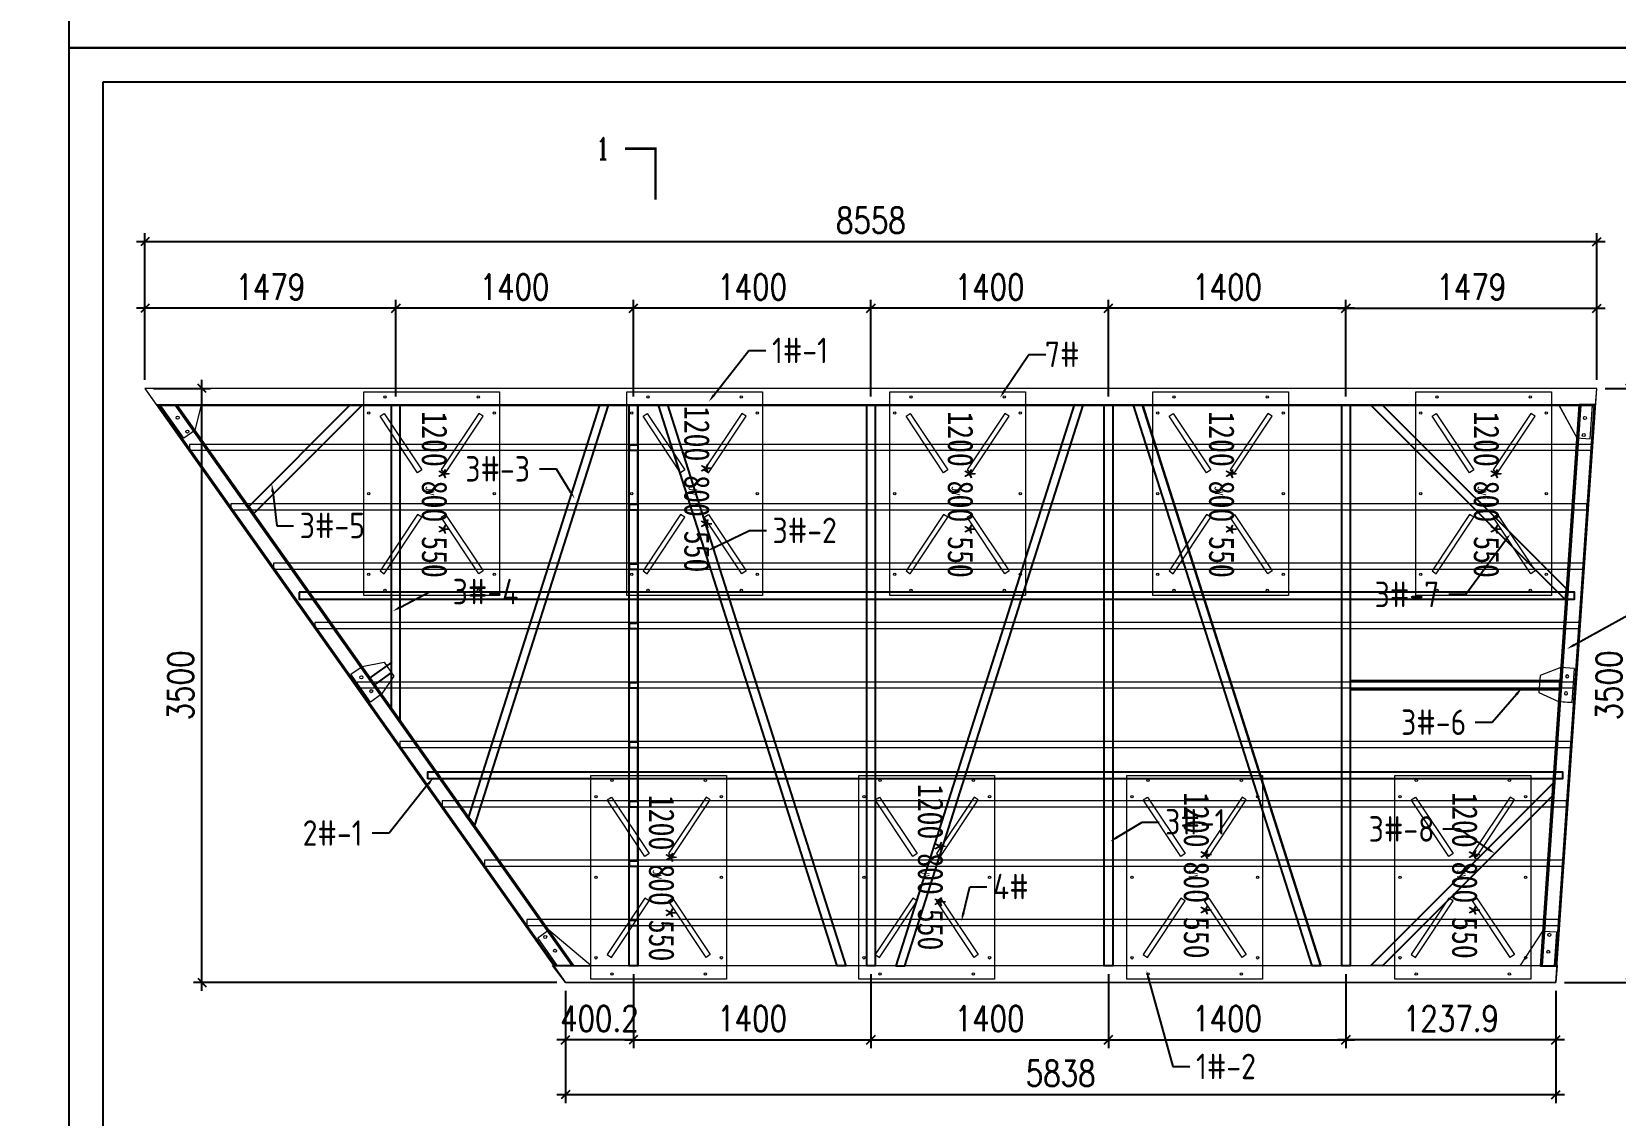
# Model space of a CAD drawing. Extents: x -259369 to -50372, y -155978 to 198088.
# Drawn here: x -64869 to -55534, y 140514 to 146899 of the extents above; entities that cross this region are included whole.
import ezdxf
from ezdxf import colors
from ezdxf.entities.mleader import LeaderData, LeaderLine
from ezdxf.math import Vec2, Vec3

# ---------------------------------------------------------------- set-up
doc = ezdxf.new("R2010")
doc.units = 0
doc.header["$LTSCALE"] = 1000
doc.header["$MEASUREMENT"] = 0
doc.linetypes.add('HIDDEN', pattern=[0.375, 0.25, -0.125])
for name, color, linetype in [('DIM_SYMB', 3, 'Continuous'), ('PUB_TEXT', 7, 'Continuous'), ('卡槽', 242, 'Continuous'), ('标注', 9, 'Continuous'), ('浮箱名称', 3, 'Continuous'), ('连接端梁', 130, 'Continuous'), ('铝横梁', 220, 'Continuous')]:
    doc.layers.add(name, color=color, linetype=linetype)
for name, color, linetype, lineweight in [('加强板', 140, 'Continuous', 18), ('浮箱', 160, 'Continuous', 20), ('结构', 52, 'Continuous', 18), ('虚线', 8, 'Continuous', 0), ('铝主梁', 3, 'Continuous', 9), ('铝龙骨', 7, 'Continuous', 9)]:
    doc.layers.add(name, color=color, linetype=linetype, lineweight=lineweight)
doc.styles.add('_TCH_LABEL', font='COMPLEX', dxfattribs={"bigfont": 'GBCBIG'})
doc.styles.add('HZTXT', font='txtw.shx', dxfattribs={"width": 0.8, "bigfont": 'hztxtw.shx'})
doc.styles.get("Standard").update_dxf_attribs({"font": 'gbenor.shx', "bigfont": 'gbcbig.shx'})
doc.styles.add('黑体', font='simhei.ttf', dxfattribs={"width": 0.8})
doc.dimstyles.new('DIM-50', dxfattribs={"dimscale": 50, "dimtxt": 3, "dimasz": 1, "dimexe": 1, "dimexo": 1, "dimgap": 1, "dimtad": 1, "dimdec": 1, "dimdsep": 46, "dimtxsty": 'HZTXT', "dimblk": 'OBLIQUE', "dimblk1": 'ARCHTICK', "dimblk2": 'OBLIQUE', "dimcen": 0, "dimdle": 1, "dimclrd": 9, "dimclre": 9, "dimclrt": 2, "dimadec": 1, "dimazin": 0, "dimtfac": 1, "dimtdec": 1, "dimtix": 1, "dimtmove": 2, "dimatfit": 3, "dimldrblk": 'OBLIQUE', "dimfxl": 0, "dimtolj": 1, "dimtzin": 0, "dimarcsym": 0})

# ---------------------------------------------------------------- blocks, each defined once
blk = doc.blocks.new('_Oblique')
at = {"color": 0, "linetype": 'ByBlock', "lineweight": -2}
blk.add_line((-0.5, -0.5), (0.5, 0.5), dxfattribs=at)
blk = doc.blocks.new('*D136')
at = {"layer": 'Defpoints', "color": 0, "transparency": 16777216}
for p in [(-55643.1, 144797.2, 0), (-55884.2, 141297.2, 0), (-55446.2, 141297.2)]:
    blk.add_point(p, dxfattribs=at)
at = {"layer": '标注', "color": 9, "lineweight": -2, "transparency": 16777216}
for p, q in [((-55593.1, 144797.2), (-55396.2, 144797.2)), ((-55446.2, 144847.2), (-55446.2, 141247.2)), ((-55834.2, 141297.2), (-55396.2, 141297.2))]:
    blk.add_line(p, q, dxfattribs=at)
at = {"layer": '标注', "color": 9, "lineweight": -2, "transparency": 16777216, "xscale": 50, "yscale": 50, "zscale": 50}
for p, rotation in [((-55446.2, 144797.2), 90), ((-55446.2, 141297.2), 270)]:
    blk.add_blockref('_Oblique', p, dxfattribs=dict(at, rotation=rotation))
at = {"layer": '标注', "color": 2, "transparency": 16777216, "insert": (-55571.2, 143047.2), "char_height": 150, "attachment_point": 5, "rotation": 90, "style": 'HZTXT'}
blk.add_mtext('\\A1;3500', dxfattribs=at)
blk = doc.blocks.new('_ArchTick')
at = {"color": 0, "linetype": 'ByBlock', "const_width": 0.4}
blk.add_lwpolyline([(-0.5, -0.5), (0.5, 0.5)], dxfattribs=at)
blk = doc.blocks.new('*D137')
at = {"layer": 'Defpoints', "color": 0, "transparency": 16777216}
for p in [(-58522.1, 145269.1), (-58522.1, 144699.2), (-57122.1, 144699.2)]:
    blk.add_point(p, dxfattribs=at)
at = {"layer": '标注', "color": 9, "lineweight": -2, "transparency": 16777216}
for p, q in [((-57072.1, 145269.1), (-58572.1, 145269.1)), ((-58522.1, 144749.2), (-58522.1, 145319.1)), ((-57122.1, 144749.2), (-57122.1, 145319.1))]:
    blk.add_line(p, q, dxfattribs=at)
at = {"layer": '标注', "color": 9, "lineweight": -2, "transparency": 16777216, "xscale": 50, "yscale": 50, "zscale": 50, "rotation": 180}
blk.add_blockref('_Oblique', (-58522.1, 145269.1), dxfattribs=at)
at = {"layer": '标注', "color": 9, "lineweight": -2, "transparency": 16777216, "xscale": 50, "yscale": 50, "zscale": 50}
blk.add_blockref('_Oblique', (-57122.1, 145269.1), dxfattribs=at)
at = {"layer": '标注', "color": 2, "transparency": 16777216, "insert": (-57822.1, 145394.1), "char_height": 150, "attachment_point": 5, "style": 'HZTXT'}
blk.add_mtext('\\A1;1400', dxfattribs=at)
blk = doc.blocks.new('*D138')
at = {"layer": 'Defpoints', "color": 0, "transparency": 16777216}
for p in [(-59922.1, 145269.1), (-59922.1, 144699.2), (-58522.1, 144699.2)]:
    blk.add_point(p, dxfattribs=at)
at = {"layer": '标注', "color": 9, "lineweight": -2, "transparency": 16777216}
for p, q in [((-58472.1, 145269.1), (-59972.1, 145269.1)), ((-59922.1, 144749.2), (-59922.1, 145319.1)), ((-58522.1, 144749.2), (-58522.1, 145319.1))]:
    blk.add_line(p, q, dxfattribs=at)
at = {"layer": '标注', "color": 9, "lineweight": -2, "transparency": 16777216, "xscale": 50, "yscale": 50, "zscale": 50, "rotation": 180}
blk.add_blockref('_Oblique', (-59922.1, 145269.1), dxfattribs=at)
at = {"layer": '标注', "color": 9, "lineweight": -2, "transparency": 16777216, "xscale": 50, "yscale": 50, "zscale": 50}
blk.add_blockref('_Oblique', (-58522.1, 145269.1), dxfattribs=at)
at = {"layer": '标注', "color": 2, "transparency": 16777216, "insert": (-59222.1, 145394.1), "char_height": 150, "attachment_point": 5, "style": 'HZTXT'}
blk.add_mtext('\\A1;1400', dxfattribs=at)
blk = doc.blocks.new('*D139')
at = {"layer": 'Defpoints', "color": 0, "transparency": 16777216}
for p in [(-61322.1, 145269.1), (-61322.1, 144699.2), (-59922.1, 144699.2)]:
    blk.add_point(p, dxfattribs=at)
at = {"layer": '标注', "color": 9, "lineweight": -2, "transparency": 16777216}
for p, q in [((-59872.1, 145269.1), (-61372.1, 145269.1)), ((-61322.1, 144749.2), (-61322.1, 145319.1)), ((-59922.1, 144749.2), (-59922.1, 145319.1))]:
    blk.add_line(p, q, dxfattribs=at)
at = {"layer": '标注', "color": 9, "lineweight": -2, "transparency": 16777216, "xscale": 50, "yscale": 50, "zscale": 50, "rotation": 180}
blk.add_blockref('_Oblique', (-61322.1, 145269.1), dxfattribs=at)
at = {"layer": '标注', "color": 9, "lineweight": -2, "transparency": 16777216, "xscale": 50, "yscale": 50, "zscale": 50}
blk.add_blockref('_Oblique', (-59922.1, 145269.1), dxfattribs=at)
at = {"layer": '标注', "color": 2, "transparency": 16777216, "insert": (-60622.1, 145394.1), "char_height": 150, "attachment_point": 5, "style": 'HZTXT'}
blk.add_mtext('\\A1;1400', dxfattribs=at)
blk = doc.blocks.new('*D140')
at = {"layer": 'Defpoints', "color": 0, "transparency": 16777216}
for p in [(-55643.1, 145269.1), (-55643.1, 144797.2), (-57122.1, 144699.2)]:
    blk.add_point(p, dxfattribs=at)
at = {"layer": '标注', "color": 9, "lineweight": -2, "transparency": 16777216}
for p, q in [((-57172.1, 145269.1), (-55593.1, 145269.1)), ((-57122.1, 144749.2), (-57122.1, 145319.1)), ((-55643.1, 144847.2), (-55643.1, 145319.1))]:
    blk.add_line(p, q, dxfattribs=at)
at = {"layer": '标注', "color": 9, "lineweight": -2, "transparency": 16777216, "xscale": 50, "yscale": 50, "zscale": 50, "rotation": 180}
blk.add_blockref('_Oblique', (-57122.1, 145269.1), dxfattribs=at)
at = {"layer": '标注', "color": 9, "lineweight": -2, "transparency": 16777216, "xscale": 50, "yscale": 50, "zscale": 50}
blk.add_blockref('_Oblique', (-55643.1, 145269.1), dxfattribs=at)
at = {"layer": '标注', "color": 2, "transparency": 16777216, "insert": (-56382.6, 145394.1), "char_height": 150, "attachment_point": 5, "style": 'HZTXT'}
blk.add_mtext('\\A1;1479', dxfattribs=at)
blk = doc.blocks.new('*D141')
at = {"layer": 'Defpoints', "color": 0, "transparency": 16777216}
for p in [(-61722.2, 141297.2), (-55884.2, 141297.2), (-55884.2, 140636.4)]:
    blk.add_point(p, dxfattribs=at)
at = {"layer": '标注', "color": 9, "lineweight": -2, "transparency": 16777216}
for p, q in [((-61722.2, 141247.2), (-61722.2, 140586.4)), ((-55884.2, 141247.2), (-55884.2, 140586.4)), ((-61772.2, 140636.4), (-55834.2, 140636.4))]:
    blk.add_line(p, q, dxfattribs=at)
at = {"layer": '标注', "color": 9, "lineweight": -2, "transparency": 16777216, "xscale": 50, "yscale": 50, "zscale": 50, "rotation": 180}
blk.add_blockref('_Oblique', (-61722.2, 140636.4), dxfattribs=at)
at = {"layer": '标注', "color": 9, "lineweight": -2, "transparency": 16777216, "xscale": 50, "yscale": 50, "zscale": 50}
blk.add_blockref('_Oblique', (-55884.2, 140636.4), dxfattribs=at)
at = {"layer": '标注', "color": 2, "transparency": 16777216, "insert": (-58803.2, 140761.4), "char_height": 150, "attachment_point": 5, "style": 'HZTXT'}
blk.add_mtext('\\A1;5838', dxfattribs=at)
blk = doc.blocks.new('*D142')
at = {"layer": 'Defpoints', "color": 0, "transparency": 16777216}
for p in [(-62722.1, 145269.1), (-62722.1, 144699.2), (-61322.1, 144699.2)]:
    blk.add_point(p, dxfattribs=at)
at = {"layer": '标注', "color": 9, "lineweight": -2, "transparency": 16777216}
for p, q in [((-61272.1, 145269.1), (-62772.1, 145269.1)), ((-62722.1, 144749.2), (-62722.1, 145319.1)), ((-61322.1, 144749.2), (-61322.1, 145319.1))]:
    blk.add_line(p, q, dxfattribs=at)
at = {"layer": '标注', "color": 9, "lineweight": -2, "transparency": 16777216, "xscale": 50, "yscale": 50, "zscale": 50, "rotation": 180}
blk.add_blockref('_Oblique', (-62722.1, 145269.1), dxfattribs=at)
at = {"layer": '标注', "color": 9, "lineweight": -2, "transparency": 16777216, "xscale": 50, "yscale": 50, "zscale": 50}
blk.add_blockref('_Oblique', (-61322.1, 145269.1), dxfattribs=at)
at = {"layer": '标注', "color": 2, "transparency": 16777216, "insert": (-62022.1, 145394.1), "char_height": 150, "attachment_point": 5, "style": 'HZTXT'}
blk.add_mtext('\\A1;1400', dxfattribs=at)
blk = doc.blocks.new('*D143')
at = {"layer": 'Defpoints', "color": 0, "transparency": 16777216}
for p in [(-64201.1, 145269.1), (-64201.1, 144797.2), (-62722.1, 144699.2)]:
    blk.add_point(p, dxfattribs=at)
at = {"layer": '标注', "color": 9, "lineweight": -2, "transparency": 16777216}
for p, q in [((-62672.1, 145269.1), (-64251.1, 145269.1)), ((-64201.1, 144847.2), (-64201.1, 145319.1)), ((-62722.1, 144749.2), (-62722.1, 145319.1))]:
    blk.add_line(p, q, dxfattribs=at)
at = {"layer": '标注', "color": 9, "lineweight": -2, "transparency": 16777216, "xscale": 50, "yscale": 50, "zscale": 50, "rotation": 180}
blk.add_blockref('_Oblique', (-64201.1, 145269.1), dxfattribs=at)
at = {"layer": '标注', "color": 9, "lineweight": -2, "transparency": 16777216, "xscale": 50, "yscale": 50, "zscale": 50}
blk.add_blockref('_Oblique', (-62722.1, 145269.1), dxfattribs=at)
at = {"layer": '标注', "color": 2, "transparency": 16777216, "insert": (-63461.6, 145394.1), "char_height": 150, "attachment_point": 5, "style": 'HZTXT'}
blk.add_mtext('\\A1;1479', dxfattribs=at)
blk = doc.blocks.new('*D144')
at = {"layer": 'Defpoints', "color": 0, "transparency": 16777216}
for p in [(-64201.1, 144797.2), (-63865.1, 144797.2), (-61722.2, 141297.2)]:
    blk.add_point(p, dxfattribs=at)
at = {"layer": '标注', "color": 9, "lineweight": -2, "transparency": 16777216}
for p, q in [((-64151.1, 144797.2), (-63815.1, 144797.2)), ((-63865.1, 141247.2), (-63865.1, 144847.2)), ((-61772.2, 141297.2), (-63915.1, 141297.2))]:
    blk.add_line(p, q, dxfattribs=at)
at = {"layer": '标注', "color": 9, "lineweight": -2, "transparency": 16777216, "xscale": 50, "yscale": 50, "zscale": 50}
for p, rotation in [((-63865.1, 144797.2), 90), ((-63865.1, 141297.2), 270)]:
    blk.add_blockref('_Oblique', p, dxfattribs=dict(at, rotation=rotation))
at = {"layer": '标注', "color": 2, "transparency": 16777216, "insert": (-63990.1, 143047.2), "char_height": 150, "attachment_point": 5, "rotation": 90, "style": 'HZTXT'}
blk.add_mtext('\\A1;3500', dxfattribs=at)
blk = doc.blocks.new('*D145')
at = {"layer": 'Defpoints', "color": 0, "transparency": 16777216}
for p in [(-61322.1, 141395.2), (-61722.2, 141297.2), (-61722.2, 140959.1)]:
    blk.add_point(p, dxfattribs=at)
at = {"layer": '标注', "color": 9, "lineweight": -2, "transparency": 16777216}
for p, q in [((-61322.1, 141345.2), (-61322.1, 140909.1)), ((-61722.2, 141247.2), (-61722.2, 140909.1)), ((-61722.2, 140959.1), (-61772.2, 140959.1)), ((-61322.1, 140959.1), (-61722.2, 140959.1)), ((-61322.1, 140959.1), (-61272.1, 140959.1))]:
    blk.add_line(p, q, dxfattribs=at)
at = {"layer": '标注', "color": 9, "lineweight": -2, "transparency": 16777216, "xscale": 50, "yscale": 50, "zscale": 50}
blk.add_blockref('_Oblique', (-61722.2, 140959.1), dxfattribs=at)
at = {"layer": '标注', "color": 9, "lineweight": -2, "transparency": 16777216, "xscale": 50, "yscale": 50, "zscale": 50, "rotation": 180}
blk.add_blockref('_Oblique', (-61322.1, 140959.1), dxfattribs=at)
at = {"layer": '标注', "color": 2, "transparency": 16777216, "insert": (-61522.2, 141084.1), "char_height": 150, "attachment_point": 5, "style": 'HZTXT'}
blk.add_mtext('\\A1;400.2', dxfattribs=at)
blk = doc.blocks.new('*D146')
at = {"layer": 'Defpoints', "color": 0, "transparency": 16777216}
for p in [(-57122.1, 141395.2), (-55884.2, 141297.2), (-57122.1, 140959.1)]:
    blk.add_point(p, dxfattribs=at)
at = {"layer": '标注', "color": 9, "lineweight": -2, "transparency": 16777216}
for p, q in [((-57122.1, 141345.2), (-57122.1, 140909.1)), ((-55884.2, 141247.2), (-55884.2, 140909.1)), ((-55834.2, 140959.1), (-57172.1, 140959.1))]:
    blk.add_line(p, q, dxfattribs=at)
at = {"layer": '标注', "color": 9, "lineweight": -2, "transparency": 16777216, "xscale": 50, "yscale": 50, "zscale": 50, "rotation": 180}
blk.add_blockref('_Oblique', (-57122.1, 140959.1), dxfattribs=at)
at = {"layer": '标注', "color": 9, "lineweight": -2, "transparency": 16777216, "xscale": 50, "yscale": 50, "zscale": 50}
blk.add_blockref('_Oblique', (-55884.2, 140959.1), dxfattribs=at)
at = {"layer": '标注', "color": 2, "transparency": 16777216, "insert": (-56503.1, 141084.1), "char_height": 150, "attachment_point": 5, "style": 'HZTXT'}
blk.add_mtext('\\A1;1237.9', dxfattribs=at)
blk = doc.blocks.new('*D147')
at = {"layer": 'Defpoints', "color": 0, "transparency": 16777216}
for p in [(-61322.1, 141395.2), (-59922.1, 141395.2), (-59922.1, 140959.1)]:
    blk.add_point(p, dxfattribs=at)
at = {"layer": '标注', "color": 9, "lineweight": -2, "transparency": 16777216}
for p, q in [((-61322.1, 141345.2), (-61322.1, 140909.1)), ((-59922.1, 141345.2), (-59922.1, 140909.1)), ((-61372.1, 140959.1), (-59872.1, 140959.1))]:
    blk.add_line(p, q, dxfattribs=at)
at = {"layer": '标注', "color": 9, "lineweight": -2, "transparency": 16777216, "xscale": 50, "yscale": 50, "zscale": 50, "rotation": 180}
blk.add_blockref('_Oblique', (-61322.1, 140959.1), dxfattribs=at)
at = {"layer": '标注', "color": 9, "lineweight": -2, "transparency": 16777216, "xscale": 50, "yscale": 50, "zscale": 50}
blk.add_blockref('_Oblique', (-59922.1, 140959.1), dxfattribs=at)
at = {"layer": '标注', "color": 2, "transparency": 16777216, "insert": (-60622.1, 141084.1), "char_height": 150, "attachment_point": 5, "style": 'HZTXT'}
blk.add_mtext('\\A1;1400', dxfattribs=at)
blk = doc.blocks.new('*D148')
at = {"layer": 'Defpoints', "color": 0, "transparency": 16777216}
for p in [(-59922.1, 141395.2), (-58522.1, 141395.2), (-58522.1, 140959.1)]:
    blk.add_point(p, dxfattribs=at)
at = {"layer": '标注', "color": 9, "lineweight": -2, "transparency": 16777216}
for p, q in [((-59922.1, 141345.2), (-59922.1, 140909.1)), ((-58522.1, 141345.2), (-58522.1, 140909.1)), ((-59972.1, 140959.1), (-58472.1, 140959.1))]:
    blk.add_line(p, q, dxfattribs=at)
at = {"layer": '标注', "color": 9, "lineweight": -2, "transparency": 16777216, "xscale": 50, "yscale": 50, "zscale": 50, "rotation": 180}
blk.add_blockref('_Oblique', (-59922.1, 140959.1), dxfattribs=at)
at = {"layer": '标注', "color": 9, "lineweight": -2, "transparency": 16777216, "xscale": 50, "yscale": 50, "zscale": 50}
blk.add_blockref('_Oblique', (-58522.1, 140959.1), dxfattribs=at)
at = {"layer": '标注', "color": 2, "transparency": 16777216, "insert": (-59222.1, 141084.1), "char_height": 150, "attachment_point": 5, "style": 'HZTXT'}
blk.add_mtext('\\A1;1400', dxfattribs=at)
blk = doc.blocks.new('*D149')
at = {"layer": 'Defpoints', "color": 0, "transparency": 16777216}
for p in [(-58522.1, 141395.2), (-57122.1, 141395.2), (-57122.1, 140959.1)]:
    blk.add_point(p, dxfattribs=at)
at = {"layer": '标注', "color": 9, "lineweight": -2, "transparency": 16777216}
for p, q in [((-58522.1, 141345.2), (-58522.1, 140909.1)), ((-57122.1, 141345.2), (-57122.1, 140909.1)), ((-58572.1, 140959.1), (-57072.1, 140959.1))]:
    blk.add_line(p, q, dxfattribs=at)
at = {"layer": '标注', "color": 9, "lineweight": -2, "transparency": 16777216, "xscale": 50, "yscale": 50, "zscale": 50, "rotation": 180}
blk.add_blockref('_Oblique', (-58522.1, 140959.1), dxfattribs=at)
at = {"layer": '标注', "color": 9, "lineweight": -2, "transparency": 16777216, "xscale": 50, "yscale": 50, "zscale": 50}
blk.add_blockref('_Oblique', (-57122.1, 140959.1), dxfattribs=at)
at = {"layer": '标注', "color": 2, "transparency": 16777216, "insert": (-57822.1, 141084.1), "char_height": 150, "attachment_point": 5, "style": 'HZTXT'}
blk.add_mtext('\\A1;1400', dxfattribs=at)
blk = doc.blocks.new('A$C0D8A069B')
at = {"layer": '加强板'}
blk.add_lwpolyline([(80, -100), (0, -100), (0, 100), (80, 100), (200, 44.9), (200, -55.1), (80, -100)], dxfattribs=at)
for centre in [(40, 50), (40, -50)]:
    blk.add_circle(centre, 9, dxfattribs=at)
blk = doc.blocks.new('tjjkrf')
at = {"layer": '加强板', "color": 5}
for points in [[(718829.8, 98056.6), (719069.8, 98056.6), (719033.9, 97907), (718968.6, 97860.8)], [(727272.8, 98056.6), (727072.9, 98056.6), (727179.3, 97862.6), (727259.1, 97857.1)], [(721170.1, 94752.6), (721370.1, 94752.6), (721119.8, 94962.1), (721054.5, 94915.8)], [(727045.3, 94752.6), (726845.3, 94752.6), (726979.2, 94957.6), (727059.1, 94952.1)]]:
    blk.add_lwpolyline(points, close=True, dxfattribs=at)
for centre in [(718931.8, 97981.8), (727227.4, 97979.6), (718989.6, 97900.2), (727220.6, 97879.8), (727017.8, 94934.9), (721098.7, 94922.6), (721156.5, 94841), (727010.9, 94835.2)]:
    blk.add_circle(centre, 9, dxfattribs=at)
at = {"layer": '结构', "color": 251}
blk.add_lwpolyline([(721218.1, 94654.6), (727056.1, 94654.6), (727297.2, 98154.6), (718739.2, 98154.6)], close=True, dxfattribs=at)
at = {"layer": '虚线', "color": 1, "linetype": 'HIDDEN', "ltscale": 300}
for p, q in [((727290.5, 98056.6), (718808.6, 98056.6)), ((718915.5, 98056.6), (721255.9, 94752.6)), ((727202.8, 98056.6), (726975.1, 94752.6)), ((727062.9, 94752.6), (721148.6, 94752.6))]:
    blk.add_line(p, q, dxfattribs=at)
at = {"layer": '连接端梁'}
for points in [[(721157.8, 94752.6), (718817.5, 98056.6), (718927.8, 98056.6), (721268.1, 94752.6)], [(727055.3, 94752.6), (727283, 98056.6), (727192.8, 98056.6), (726965.1, 94752.6)]]:
    blk.add_lwpolyline(points, close=True, dxfattribs=at)
at = {"layer": '铝主梁', "color": 3}
for points in [[(718815.7, 98054.6), (727289.8, 98054.6), (727297.2, 98154.6), (718739.2, 98154.6)], [(718739.2, 98154.6), (718815.7, 98046.6)]]:
    blk.add_lwpolyline(points, dxfattribs=at)
blk.add_lwpolyline([(727056.1, 94654.7), (721218.1, 94654.6), (721141.6, 94754.6), (727063.5, 94754.6)], close=True, dxfattribs=at)
at = {"layer": '铝横梁', "color": 243}
for points in [[(719351.3, 97458.6), (719949.5, 98056.8), (720018.8, 98055.4), (719380.9, 97417.5)], [(720242.2, 98056.6), (720242.7, 96200.2), (720192.7, 96268), (720192.2, 98056.6)], [(721418.8, 98056.6), (720646.5, 95630.2), (720683.2, 95580.5), (721471.1, 98056)], [(721644.2, 98056.6), (721644.2, 94752.6), (721594.2, 94752.6), (721594.2, 98056.6)], [(721819.5, 98057.2), (722871.1, 94753.2), (722818.9, 94752.6), (721767.3, 98056.6)], [(723044.2, 98056.6), (723044.2, 94752.6), (722994.2, 94752.6), (722994.2, 98056.6)], [(724217.6, 98057.2), (723166, 94753.2), (723218.2, 94752.6), (724269.9, 98056.6)], [(724444.2, 98056.6), (724444.2, 94752.6), (724394.2, 94752.6), (724394.2, 98056.6)], [(724617.6, 98056.6), (725669.2, 94752.6), (725618.9, 94752.6), (724567.2, 98056.6)], [(724619.6, 98057.2), (725671.2, 94753.2), (725619, 94752.6), (724567.3, 98056.6)], [(725844.2, 98056.6), (725844.2, 94752.6), (725794.2, 94752.6), (725794.2, 98056.6)], [(727118.1, 96973.6), (726035.1, 98056.6), (725965.8, 98055.2), (727112.3, 96908.7)], [(727033.9, 95751.5), (726035.1, 94752.6), (725966, 94754.2), (727037.7, 95826)]]:
    blk.add_lwpolyline(points, close=True, dxfattribs=at)
for points in [[(720194.6, 96541.2), (720065.8, 96450)], [(720194.7, 96482.4), (720093.6, 96410.8)]]:
    blk.add_lwpolyline(points, dxfattribs=at)
at = {"layer": '铝横梁', "color": 243, "elevation": 0}
blk.add_lwpolyline([(727080.6, 96430.6), (725844.2, 96430.6), (725844.2, 96380.6), (727077.3, 96380.6)], close=True, dxfattribs=at)
at = {"layer": '铝龙骨', "color": 0}
for points in [[(727269.2, 97789.6), (727269.2, 97824.6), (719001.2, 97824.6), (719001.2, 97789.6)], [(727239.2, 97439.6), (727239.2, 97474.6), (719246.2, 97474.6), (719246.2, 97439.6)], [(727219.2, 97089.6), (727219.2, 97124.6), (719496.2, 97124.6), (719496.2, 97089.6)], [(727199.2, 96739.6), (727199.2, 96774.6), (719741.2, 96774.6), (719741.2, 96739.6)], [(727169.2, 96389.6), (727169.2, 96424.6), (719991.2, 96424.6), (719991.2, 96389.6)], [(727149.2, 96039.6), (727149.2, 96074.6), (720241.2, 96074.6), (720241.2, 96039.6)], [(727119.2, 95689.6), (727119.2, 95724.6), (720491.2, 95724.6), (720491.2, 95689.6)], [(727099.2, 95339.6), (727099.2, 95374.6), (720741.2, 95374.6), (720741.2, 95339.6)], [(727074.2, 94989.6), (727074.2, 95024.6), (720991.2, 95024.6), (720991.2, 94989.6)]]:
    blk.add_lwpolyline(points, close=True, dxfattribs=at)
at = {"rotation": 35.31161645939986}
blk.add_blockref('A$C0D8A069B', (720011.5, 96388.3), dxfattribs=at)
at = {"xscale": -1, "rotation": 356.0587159667313}
blk.add_blockref('A$C0D8A069B', (727159.1, 96404.6), dxfattribs=at)
blk = doc.blocks.new('$matou$00000186')
for points in [[(-600, 400), (600, 400), (600, -400), (-600, -400)], [(-455.8, 303.8), (-472.4, 278.9), (-139.6, 57), (-122.9, 82)], [(455.8, 303.8), (472.4, 278.9), (139.6, 57), (122.9, 82)], [(-455.8, -303.8), (-472.4, -278.9), (-139.6, -57), (-122.9, -82)], [(455.8, -303.8), (472.4, -278.9), (139.6, -57), (122.9, -82)]]:
    blk.add_lwpolyline(points, close=True)
for centre in [(-475, 370), (0, 370), (475, 370), (-570, 275), (570, 275), (-570, -275), (570, -275), (-475, -370), (0, -370), (475, -370)]:
    blk.add_circle(centre, 7)
at = {"layer": 'PUB_TEXT', "style": '黑体', "width": 0.8}
blk.add_text('JY', height=52.57, dxfattribs=at).set_placement((-44.4, -35.3))
blk = doc.blocks.new('*U11')
at = {"layer": '浮箱', "rotation": 270}
blk.add_blockref('$matou$00000186', (0, 0), dxfattribs=at)
blk = doc.blocks.new('*U12')
at = {"color": 0, "linetype": 'ByBlock', "lineweight": -2, "transparency": 16777216}
for p in [(0, 0), (1550.25, 0), (3100.5, 0), (4650.75, 0), (6201, 0)]:
    blk.add_blockref('*U11', p, dxfattribs=at)
blk = doc.blocks.new('*U13')
at = {"layer": '浮箱', "rotation": 270}
blk.add_blockref('$matou$00000186', (0, 0), dxfattribs=at)
blk = doc.blocks.new('*U14')
at = {"color": 0, "linetype": 'ByBlock', "lineweight": -2, "transparency": 16777216}
for p in [(0, 0), (1580, 0), (3160, 0), (4740, 0)]:
    blk.add_blockref('*U13', p, dxfattribs=at)
blk = doc.blocks.new('futong')
at = {"layer": '加强板', "color": 5}
for points in [[(59660.1, 20709.1), (59900.1, 20709.1), (59864.1, 20559.5), (59798.8, 20513.3)], [(68103.1, 20709.1), (67903.1, 20709.1), (68009.6, 20515.1), (68089.4, 20509.6)], [(62000.4, 17405.1), (62200.4, 17405.1), (61950, 17614.6), (61884.8, 17568.3)], [(67875.6, 17405.1), (67675.6, 17405.1), (67809.5, 17610.1), (67889.3, 17604.6)]]:
    blk.add_lwpolyline(points, close=True, dxfattribs=at)
for centre in [(59762.1, 20634.3), (68057.7, 20632.1), (59819.9, 20552.7), (68050.8, 20532.3), (61929, 17575.1), (67848, 17587.4), (61986.8, 17493.5), (67841.2, 17487.7)]:
    blk.add_circle(centre, 9, dxfattribs=at)
at = {"layer": '卡槽', "color": 22, "ltscale": 5000}
blk.add_lwpolyline([(60478.9, 19606.9), (60478.9, 19564.9), (67997, 19564.9), (67997, 19606.9)], close=True, dxfattribs=at)
at = {"layer": '卡槽', "color": 22, "ltscale": 5000, "elevation": 0}
blk.add_lwpolyline([(61236.5, 18507.1), (61236.5, 18547.1), (67925.9, 18547.1), (67925.9, 18507.1)], close=True, dxfattribs=at)
at = {"layer": '结构', "color": 251}
blk.add_lwpolyline([(62048.3, 17307.1), (67886.4, 17307.1), (68127.5, 20807.1), (59569.5, 20807.1)], close=True, dxfattribs=at)
at = {"layer": '虚线', "color": 1, "linetype": 'HIDDEN', "ltscale": 300}
for p, q in [((68120.8, 20709.1), (59638.9, 20709.1)), ((59745.8, 20709.1), (62086.1, 17405.1)), ((68033.1, 20709.1), (67805.4, 17405.1)), ((67893.1, 17405.1), (61978.9, 17405.1))]:
    blk.add_line(p, q, dxfattribs=at)
at = {"layer": '连接端梁'}
for points in [[(61988.1, 17405.1), (59647.7, 20709.1), (59758, 20709.1), (62098.4, 17405.1)], [(67885.6, 17405.1), (68113.2, 20709.1), (68023, 20709.1), (67795.4, 17405.1)]]:
    blk.add_lwpolyline(points, close=True, dxfattribs=at)
at = {"layer": '铝主梁', "color": 3}
for points in [[(59646, 20707.1), (68120.1, 20707.1), (68127.5, 20807.1), (59569.5, 20807.1)], [(59640.3, 20707.1), (68120.1, 20707.1), (68127.5, 20807.1), (59569.5, 20807.1)], [(59569.5, 20807.1), (59640.3, 20707.1)]]:
    blk.add_lwpolyline(points, dxfattribs=at)
blk.add_lwpolyline([(67886.4, 17307.1), (62048.3, 17307.1), (61971.8, 17407.1), (67893.8, 17407.1)], close=True, dxfattribs=at)
for name, p in [('*U12', (61259, 20186.9)), ('*U14', (62597.9, 17927.1, 0))]:
    blk.add_blockref(name, p)
at = {"rotation": 35.31161645939986}
blk.add_blockref('A$C0D8A069B', (60841.8, 19040.8), dxfattribs=at)
at = {"xscale": -1, "rotation": 356.0587159667313}
blk.add_blockref('A$C0D8A069B', (67989.4, 19057.1), dxfattribs=at)
blk = doc.blocks.new('*D80')
at = {"layer": 'Defpoints', "color": 0, "transparency": 16777216}
for p in [(-55643.1, 145661.8), (-64201.1, 144797.2), (-55643.1, 144797.2)]:
    blk.add_point(p, dxfattribs=at)
at = {"layer": '标注', "color": 9, "lineweight": -2, "transparency": 16777216}
for p, q in [((-64251.1, 145661.8), (-55593.1, 145661.8)), ((-64201.1, 144847.2), (-64201.1, 145711.8)), ((-55643.1, 144847.2), (-55643.1, 145711.8))]:
    blk.add_line(p, q, dxfattribs=at)
at = {"layer": '标注', "color": 9, "lineweight": -2, "transparency": 16777216, "xscale": 50, "yscale": 50, "zscale": 50, "rotation": 180}
blk.add_blockref('_Oblique', (-64201.1, 145661.8), dxfattribs=at)
at = {"layer": '标注', "color": 9, "lineweight": -2, "transparency": 16777216, "xscale": 50, "yscale": 50, "zscale": 50}
blk.add_blockref('_Oblique', (-55643.1, 145661.8), dxfattribs=at)
at = {"layer": '标注', "color": 2, "transparency": 16777216, "insert": (-59922.1, 145786.8), "char_height": 150, "attachment_point": 5, "style": 'HZTXT'}
blk.add_mtext('\\A1;8558', dxfattribs=at)
blk = doc.blocks.new('rgthtyjyuk')
blk.add_lwpolyline([(0, 0), (420, 0), (420, 297), (0, 297)], close=True)

msp = doc.modelspace()

# ---------------------------------------------------------------- linework, layer by layer
msp.add_lwpolyline([(-61346.06, 141395.2), (-61346.06, 144699.2), (-61298.06, 144699.2), (-61298.06, 144462.2), (-61346.06, 144462.2), (-61346.06, 144432.2), (-61298.06, 144432.2), (-61298.06, 144112.2), (-61346.06, 144112.2), (-61346.06, 144082.2), (-61298.06, 144082.2), (-61298.06, 143762.2), (-61346.06, 143762.2), (-61346.06, 143732.2), (-61298.06, 143732.2), (-61298.06, 143412.2), (-61346.06, 143412.2), (-61346.06, 143382.2), (-61298.06, 143382.2), (-61298.06, 143062.2), (-61346.06, 143062.2), (-61346.06, 143032.2), (-61298.06, 143032.2), (-61298.06, 142712.2), (-61346.06, 142712.2), (-61346.06, 142682.2), (-61298.06, 142682.2), (-61298.06, 142362.2), (-61346.06, 142362.2), (-61346.06, 142332.2), (-61298.06, 142332.2), (-61298.06, 142012.2), (-61346.06, 142012.2), (-61346.06, 141982.2), (-61298.06, 141982.2), (-61298.06, 141662.2), (-61346.06, 141662.2), (-61346.06, 141632.2), (-61298.06, 141632.2), (-61298.06, 141395.2)], close=True)
at = {"layer": 'DIM_SYMB', "const_width": 15}
msp.add_lwpolyline([(-61371.42, 146209.7), (-61191.42, 146209.7), (-61191.42, 145909.7)], dxfattribs=at)
at = {"layer": '连接端梁', "color": 0}
for points in [[(-64647.44, 157766.62), (-50777.38, 157766.62), (-50777.38, 146803.9), (-64647.44, 146803.9)], [(-64647.44, 146803.9), (-50777.38, 146803.9), (-50777.38, 135841.18), (-64647.44, 135841.18)], [(-64447.44, 146603.9), (-50977.38, 146603.9), (-50977.38, 136041.18), (-64447.44, 136041.18)]]:
    msp.add_lwpolyline(points, close=True, dxfattribs=at)

# ---------------------------------------------------------------- block references
at = {"xscale": 101.4564080218939, "yscale": 101.4564080218939, "zscale": 101.4564080218939}
msp.add_blockref('rgthtyjyuk', (-107259.13, 127634.06), dxfattribs=at)
for name, p in [('tjjkrf', (-782940.29, 46642.58)), ('futong', (-123770.56, 123990.09))]:
    msp.add_blockref(name, p)

# ---------------------------------------------------------------- texts
at = {"layer": 'PUB_TEXT', "color": 7, "style": '_TCH_LABEL', "width": 0.705882}
msp.add_text('1', height=127.5, dxfattribs=at).set_placement((-61540.7, 146145.95))
at = {"layer": '浮箱名称', "style": '黑体', "width": 0.8}
for p in [(-62568.39, 144662.04), (-61021.46, 144694.18), (-59467.89, 144662.04), (-57928.03, 144662.04), (-56367.39, 144662.04), (-59644.55, 142467.24), (-61229.56, 142402.25, 0), (-58076.86, 142418.78), (-56495.28, 142417.71)]:
    msp.add_text('1200*800*550', height=150.211, rotation=270, dxfattribs=at).set_placement(p)

# ---------------------------------------------------------------- dimensions: what is measured, and where the dimension line sits
at = {"layer": '标注'}
for base, p1, p2, angle, picture, middle in [((-55643.08, 145661.8), (-64201.08, 144797.2), (-55643.08, 144797.2), 180, '*D80', (-59922.08, 145786.8)), ((-64201.08, 145269.11), (-62722.06, 144699.2), (-64201.08, 144797.2), 180, '*D143', (-63461.57, 145394.11)), ((-62722.06, 145269.11), (-61322.06, 144699.2), (-62722.06, 144699.2), 180, '*D142', (-62022.06, 145394.11)), ((-61322.06, 145269.11), (-59922.06, 144699.2), (-61322.06, 144699.2), 180, '*D139', (-60622.06, 145394.11)), ((-59922.06, 145269.11), (-58522.06, 144699.2), (-59922.06, 144699.2), 180, '*D138', (-59222.06, 145394.11)), ((-58522.06, 145269.11), (-57122.06, 144699.2), (-58522.06, 144699.2), 180, '*D137', (-57822.06, 145394.11)), ((-55643.05, 145269.11), (-57122.06, 144699.2), (-55643.05, 144797.2), 180, '*D140', (-56382.56, 145394.11)), ((-63865.07, 144797.2), (-61722.24, 141297.2), (-64201.08, 144797.2), 90, '*D144', (-63990.07, 143047.2)), ((-55446.23, 141297.2, 0), (-55643.05, 144797.2), (-55884.19, 141297.2), 90, '*D136', (-55571.23, 143047.2, 0))]:
    dim = msp.add_linear_dim(base=base, p1=p1, p2=p2, angle=angle, dimstyle='DIM-50', dxfattribs=at)
    dim.commit()
    dim.dimension.update_dxf_attribs({"geometry": picture, "text_midpoint": middle})
for base, p1, p2, picture, middle in [((-61722.24, 140959.11), (-61322.06, 141395.2), (-61722.24, 141297.2), '*D145', (-61522.15, 141084.11)), ((-59922.06, 140959.11), (-61322.06, 141395.2), (-59922.06, 141395.2), '*D147', (-60622.06, 141084.11)), ((-58522.06, 140959.11), (-59922.06, 141395.2), (-58522.06, 141395.2), '*D148', (-59222.06, 141084.11)), ((-57122.06, 140959.11), (-58522.06, 141395.2), (-57122.06, 141395.2), '*D149', (-57822.06, 141084.11)), ((-57122.06, 140959.11), (-55884.19, 141297.2), (-57122.06, 141395.2), '*D146', (-56503.13, 141084.11))]:
    dim = msp.add_linear_dim(base=base, p1=p1, p2=p2, dimstyle='DIM-50', dxfattribs=at)
    dim.commit()
    dim.dimension.update_dxf_attribs({"geometry": picture, "text_midpoint": middle})
dim = msp.add_aligned_dim(p1=(-61722.2377, 141297.204), p2=(-55884.1892, 141297.204), distance=-660.8238, dimstyle='DIM-50', dxfattribs=at)
dim.commit()
dim.dimension.update_dxf_attribs({"geometry": '*D141', "text_midpoint": (-58803.2135, 140761.3803)})

# ---------------------------------------------------------------- leaders
at = {"layer": '标注', "color": 6, "linetype": 'ByBlock'}
ml = msp.add_multileader_mtext('Standard', dxfattribs=at)
ml.set_content('1#-1', color=6)
ml.set_leader_properties()
ml.build(insert=Vec2(0, 0))
ml.multileader.update_dxf_attribs({"dogleg_length": 100, "arrow_head_size": 50})
ctx = ml.context
ctx.base_point, ctx.char_height, ctx.arrow_head_size, ctx.landing_gap_size, ctx.plane_origin = Vec3(-60540.55, 145019.35), 150, 50, 35.88, Vec3(-60030.71, 133428.34)
notes = []
notes.append((ctx, [(1, (1, 1, 0), (-60640.55, 145019.35), (1, 0), 100, [(0, [(-60878.14, 144718.02)], 0, [])])]))
ctx.mtext.insert, ctx.mtext.width, ctx.mtext.defined_height, ctx.mtext.flow_direction = Vec3(-60504.67, 145095.63), 445.8704, 72.4, 5
ml = msp.add_multileader_mtext('Standard', dxfattribs=at)
ml.set_content('7#', color=6)
ml.set_leader_properties()
ml.build(insert=Vec2(0, 0))
ml.multileader.update_dxf_attribs({"dogleg_length": 100, "arrow_head_size": 50})
ctx = ml.context
ctx.base_point, ctx.char_height, ctx.arrow_head_size, ctx.landing_gap_size, ctx.plane_origin = Vec3(-58890.29, 144997.5), 150, 50, 35.88, Vec3(-58672.19, 134396.26)
ctx.text_align_type = 2
notes.append((ctx, [(0, (1, 1, 0), (-58990.29, 144997.5), (1, 0), 100, [(0, [(-59161.42, 144742.17)], 0, [])])]))
ctx.mtext.insert, ctx.mtext.width, ctx.mtext.defined_height, ctx.mtext.alignment, ctx.mtext.flow_direction = Vec3(-58691.91, 145072.5), 445.8704, 72.4, 3, 5
ml = msp.add_multileader_mtext('Standard', dxfattribs=at)
ml.set_content('3#-3', color=6)
ml.set_leader_properties()
ml.build(insert=Vec2(0, 0))
ml.multileader.update_dxf_attribs({"dogleg_length": 100, "arrow_head_size": 50})
ctx = ml.context
ctx.base_point, ctx.char_height, ctx.arrow_head_size, ctx.landing_gap_size, ctx.plane_origin = Vec3(-62290.27, 144321.61), 150, 50, 35.88, Vec3(-61648.93, 133972.5)
notes.append((ctx, [(0, (1, 1, 0), (-61775.84, 144321.61), (-1, 0), 100, [(0, [(-61667.47, 144147.57)], 0, [])])]))
ctx.mtext.insert, ctx.mtext.width, ctx.mtext.defined_height, ctx.mtext.flow_direction = Vec3(-62312.81, 144397.94), 445.8704, 72.4, 5
ml = msp.add_multileader_mtext('Standard', dxfattribs=at)
ml.set_content('3#-5', color=6)
ml.set_leader_properties()
ml.build(insert=Vec2(0, 0))
ml.multileader.update_dxf_attribs({"dogleg_length": 100, "arrow_head_size": 50})
ctx = ml.context
ctx.base_point, ctx.char_height, ctx.arrow_head_size, ctx.landing_gap_size, ctx.plane_origin = Vec3(-63324.5, 143987.92), 150, 50, 35.88, Vec3(-62557.17, 133652.31)
notes.append((ctx, [(1, (1, 1, 0), (-63424.5, 143987.92), (1, 0), 100, [(0, [(-63453.38, 144236.79)], 0, [])])]))
ctx.mtext.insert, ctx.mtext.width, ctx.mtext.defined_height, ctx.mtext.flow_direction = Vec3(-63288.62, 144064.25), 445.8704, 72.4, 5
ml = msp.add_multileader_mtext('Standard', dxfattribs=at)
ml.set_content('3#-2', color=6)
ml.set_leader_properties()
ml.build(insert=Vec2(0, 0))
ml.multileader.update_dxf_attribs({"dogleg_length": 100, "arrow_head_size": 50})
ctx = ml.context
ctx.base_point, ctx.char_height, ctx.arrow_head_size, ctx.landing_gap_size, ctx.plane_origin = Vec3(-60537.58, 143959.03), 150, 50, 35.88, Vec3(-59741.71, 133678.36)
notes.append((ctx, [(1, (1, 1, 0), (-60637.58, 143959.03), (1, 0), 100, [(0, [(-60886.55, 143839.87)], 0, [])])]))
ctx.mtext.insert, ctx.mtext.width, ctx.mtext.defined_height, ctx.mtext.flow_direction = Vec3(-60501.7, 144035.36), 445.8704, 72.4, 5
ml = msp.add_multileader_mtext('Standard', dxfattribs=at)
ml.set_content('3#-7', color=6)
ml.set_leader_properties()
ml.build(insert=Vec2(0, 0))
ml.multileader.update_dxf_attribs({"dogleg_length": 100, "arrow_head_size": 50})
ctx = ml.context
ctx.base_point, ctx.char_height, ctx.arrow_head_size, ctx.landing_gap_size, ctx.plane_origin = Vec3(-56924.91, 143582.02, 0), 150, 50, 35.88, Vec3(-56458.65, 133561.38, 0)
notes.append((ctx, [(0, (1, 1, 0), (-56415.66, 143582.02, 0), (-1, 0), 100, [(0, [(-56151.58, 143941.91, 0)], 0, [])])]))
ctx.mtext.insert, ctx.mtext.width, ctx.mtext.defined_height, ctx.mtext.flow_direction = Vec3(-56952.63, 143658.35, 0), 445.8704, 72.4, 5
ml = msp.add_multileader_mtext('Standard', dxfattribs=at)
ml.set_content('3#-4', color=6)
ml.set_leader_properties()
ml.build(insert=Vec2(0, 0))
ml.multileader.update_dxf_attribs({"dogleg_length": 100, "arrow_head_size": 50})
ctx = ml.context
ctx.base_point, ctx.char_height, ctx.arrow_head_size, ctx.landing_gap_size, ctx.plane_origin = Vec3(-62422.99, 143598.46), 150, 50, 35.88, Vec3(-61655.66, 133262.85)
notes.append((ctx, [(1, (1, 1, 0), (-62522.99, 143598.46), (1, 0), 100, [(0, [(-62739.85, 143484.98)], 0, [])])]))
ctx.mtext.insert, ctx.mtext.width, ctx.mtext.defined_height, ctx.mtext.flow_direction = Vec3(-62387.12, 143674.79), 445.8704, 72.4, 5
ml = msp.add_multileader_mtext('Standard', dxfattribs=at)
ml.set_content('2#-2', color=6)
ml.set_leader_properties()
ml.build(insert=Vec2(0, 0))
ml.multileader.update_dxf_attribs({"dogleg_length": 100, "arrow_head_size": 50})
ctx = ml.context
ctx.base_point, ctx.char_height, ctx.arrow_head_size, ctx.landing_gap_size, ctx.plane_origin = Vec3(-55246.68, 143524.23, 0), 150, 50, 35.88, Vec3(-55936.39, 135202.23, 0)
ctx.text_align_type = 2
notes.append((ctx, [(1, (1, 1, 0), (-55346.68, 143524.23, 0), (1, 0), 100, [(0, [(-55819.12, 143261.79, 0)], 0, [])])]))
ctx.mtext.insert, ctx.mtext.width, ctx.mtext.alignment, ctx.mtext.flow_direction = Vec3(-54808.59, 143600.51, 0), 207.6057, 3, 5
ml = msp.add_multileader_mtext('Standard', dxfattribs=at)
ml.set_content('3#-6', color=6)
ml.set_leader_properties()
ml.build(insert=Vec2(0, 0))
ml.multileader.update_dxf_attribs({"dogleg_length": 100, "arrow_head_size": 50})
ctx = ml.context
ctx.base_point, ctx.char_height, ctx.arrow_head_size, ctx.landing_gap_size, ctx.plane_origin = Vec3(-56775.42, 142829.03), 150, 50, 35.88, Vec3(-56302.95, 132808.39)
notes.append((ctx, [(0, (1, 1, 0), (-56259.97, 142829.03), (-1, 0), 100, [(0, [(-56083.75, 143032.2)], 0, [])])]))
ctx.mtext.insert, ctx.mtext.width, ctx.mtext.defined_height, ctx.mtext.flow_direction = Vec3(-56796.83, 142905.36), 445.8704, 72.4, 5
ml = msp.add_multileader_mtext('Standard', dxfattribs=at)
ml.set_content('2#-1', color=6)
ml.set_leader_properties()
ml.build(insert=Vec2(0, 0))
ml.multileader.update_dxf_attribs({"dogleg_length": 100, "arrow_head_size": 50})
ctx = ml.context
ctx.base_point, ctx.char_height, ctx.arrow_head_size, ctx.landing_gap_size, ctx.plane_origin = Vec3(-63248.21, 142176.12, 0), 150, 50, 35.88, Vec3(-60427.6, 133985.79, 0)
notes.append((ctx, [(1, (1, 1, 0), (-62760.78, 142176.12, 0), (-1, 0), 100, [(0, [(-62499.46, 142505.6, 0)], 0, [])])]))
ctx.mtext.insert, ctx.mtext.flow_direction = Vec3(-63271.46, 142252.4, 0), 5
ml = msp.add_multileader_mtext('Standard', dxfattribs=at)
ml.set_content('3#-1', color=6)
ml.set_leader_properties()
ml.build(insert=Vec2(0, 0))
ml.multileader.update_dxf_attribs({"dogleg_length": 100, "arrow_head_size": 50})
ctx = ml.context
ctx.base_point, ctx.char_height, ctx.arrow_head_size, ctx.landing_gap_size, ctx.plane_origin = Vec3(-58223.21, 142242.2), 150, 50, 35.88, Vec3(-58522.62, 131780.7)
notes.append((ctx, [(1, (1, 1, 0), (-58323.21, 142242.2), (1, 0), 100, [(0, [(-58512.39, 142126.62)], 0, [])])]))
ctx.mtext.insert, ctx.mtext.width, ctx.mtext.defined_height, ctx.mtext.flow_direction = Vec3(-58187.34, 142318.53), 445.8704, 72.4, 5
ml = msp.add_multileader_mtext('Standard', dxfattribs=at)
ml.set_content('3#-8', color=6)
ml.set_leader_properties()
ml.build(insert=Vec2(0, 0))
ml.multileader.update_dxf_attribs({"dogleg_length": 100, "arrow_head_size": 50})
ctx = ml.context
ctx.base_point, ctx.char_height, ctx.arrow_head_size, ctx.landing_gap_size, ctx.plane_origin = Vec3(-56959.76, 142200.19, 0), 150, 50, 35.88, Vec3(-56493.5, 132179.55, 0)
notes.append((ctx, [(0, (1, 1, 0), (-56450.51, 142200.19, 0), (-1, 0), 100, [(0, [(-56242.63, 142054.63, 0)], 0, [])])]))
ctx.mtext.insert, ctx.mtext.width, ctx.mtext.defined_height, ctx.mtext.flow_direction = Vec3(-56987.79, 142276.52, 0), 445.8704, 72.4, 5
ml = msp.add_multileader_mtext('Standard', dxfattribs=at)
ml.set_content('4#', color=6)
ml.set_leader_properties()
ml.build(insert=Vec2(0, 0))
ml.multileader.update_dxf_attribs({"dogleg_length": 100, "arrow_head_size": 50})
ctx = ml.context
ctx.base_point, ctx.char_height, ctx.arrow_head_size, ctx.landing_gap_size, ctx.plane_origin = Vec3(-59238.12, 141860.78), 150, 50, 35.88, Vec3(-59780.38, 131569.33)
notes.append((ctx, [(1, (1, 1, 0), (-59338.12, 141860.78), (1, 0), 100, [(0, [(-59388.72, 141657.53)], 0, [])])]))
ctx.mtext.insert, ctx.mtext.width, ctx.mtext.defined_height, ctx.mtext.flow_direction = Vec3(-59202.25, 141937.05), 445.8704, 72.4, 5
ml = msp.add_multileader_mtext('Standard', dxfattribs=at)
ml.set_content('1#-2', color=6)
ml.set_leader_properties()
ml.build(insert=Vec2(0, 0))
ml.multileader.update_dxf_attribs({"dogleg_length": 100, "arrow_head_size": 50})
ctx = ml.context
ctx.base_point, ctx.char_height, ctx.arrow_head_size, ctx.landing_gap_size, ctx.plane_origin = Vec3(-58041.27, 140800.97), 150, 50, 35.88, Vec3(-58419.19, 152656.39)
notes.append((ctx, [(1, (1, 1, 0), (-58141.27, 140800.97), (1, 0), 100, [(0, [(-58297.86, 141366.72)], 0, [])])]))
ctx.mtext.insert, ctx.mtext.width, ctx.mtext.defined_height, ctx.mtext.flow_direction = Vec3(-58005.39, 140877.25), 445.8704, 72.4, 5
for ctx, leaders in notes:
    for number, flags, end, landing, length, lines in leaders:
        leader = LeaderData()
        leader.index, (leader.has_last_leader_line, leader.has_dogleg_vector, leader.attachment_direction) = number, flags
        leader.last_leader_point, leader.dogleg_vector, leader.dogleg_length = Vec3(end), Vec3(landing), length
        for number, points, colour, breaks in lines:
            line = LeaderLine()
            line.index, line.vertices, line.color, line.breaks = number, Vec3.list(points), colors.encode_raw_color(colour), breaks
            leader.lines.append(line)
        ctx.leaders.append(leader)

doc.saveas('drawing.dxf')
